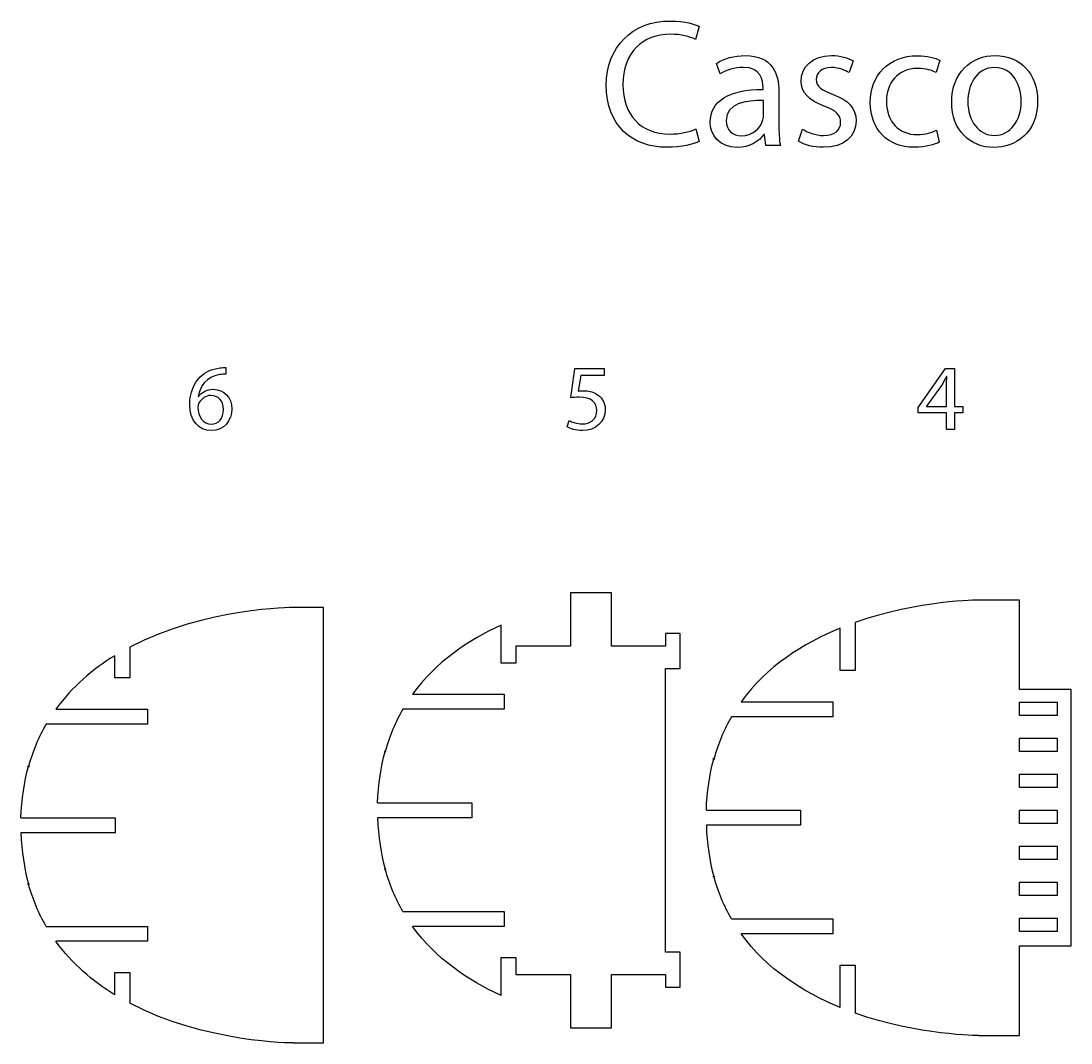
# Model space of a CAD drawing. Header units: centimetres. Extents: x -66 to 291, y -51 to 5.
# Drawn here: x 212.16 to 233.26, y -15.96 to 4.57 of the extents above; entities that cross this region are included whole.
import ezdxf

# ---------------------------------------------------------------- set-up
doc = ezdxf.new("R2010")
doc.units = ezdxf.units.CM
doc.header["$MEASUREMENT"] = 0
doc.layers.add('Capa 1', color=7, linetype='Continuous')

msp = doc.modelspace()

# ---------------------------------------------------------------- linework, layer by layer
at = {"layer": 'Capa 1', "color": 250}
for points, knots in [([(225.72559, 2.40491), (225.5978, 2.34284), (225.40064, 2.30268), (225.20713, 2.30268), (224.60835, 2.30268), (224.26149, 2.6897), (224.26149, 3.29213), (224.26149, 3.93838), (224.64486, 4.30713), (225.22173, 4.30713), (225.4262, 4.30713), (225.5978, 4.26332), (225.71828, 4.2049), (225.71828, 4.2049), (225.79496, 4.46413), (225.79496, 4.46413), (225.71098, 4.50794), (225.51747, 4.57366), (225.21078, 4.57366), (224.4477, 4.57366), (223.92559, 4.05156), (223.92559, 3.28118), (223.92559, 2.47428), (224.4477, 2.03615), (225.14141, 2.03615), (225.4408, 2.03615), (225.67447, 2.09457), (225.79131, 2.15298), (225.79131, 2.15298), (225.72559, 2.40491), (225.72559, 2.40491)], [0, 0, 0, 0, 0.1, 0.1, 0.1, 0.2, 0.2, 0.2, 0.3, 0.3, 0.3, 0.4, 0.4, 0.4, 0.5, 0.5, 0.5, 0.6, 0.6, 0.6, 0.7, 0.7, 0.7, 0.8, 0.8, 0.8, 0.9, 0.9, 0.9, 1, 1, 1, 1]), ([(227.42333, 2.07266), (227.40142, 2.19315), (227.39412, 2.34284), (227.39412, 2.49619), (227.39412, 2.49619), (227.39412, 3.15704), (227.39412, 3.15704), (227.39412, 3.5112), (227.26268, 3.87996), (226.72231, 3.87996), (226.4996, 3.87996), (226.28783, 3.81789), (226.14179, 3.72296), (226.14179, 3.72296), (226.21481, 3.5112), (226.21481, 3.5112), (226.33895, 3.59152), (226.51055, 3.64264), (226.67485, 3.64264), (227.03631, 3.64264), (227.07647, 3.37976), (227.07647, 3.23371), (227.07647, 3.23371), (227.07647, 3.1972), (227.07647, 3.1972), (226.39371, 3.20085), (226.014, 2.96718), (226.014, 2.54), (226.014, 2.28442), (226.19655, 2.0325), (226.55436, 2.0325), (226.80629, 2.0325), (226.99615, 2.15664), (227.09473, 2.29538), (227.09473, 2.29538), (227.10568, 2.29538), (227.10568, 2.29538), (227.10568, 2.29538), (227.13124, 2.07266), (227.13124, 2.07266), (227.13124, 2.07266), (227.42333, 2.07266), (227.42333, 2.07266)], [0, 0, 0, 0, 0.07142857, 0.07142857, 0.07142857, 0.14285714, 0.14285714, 0.14285714, 0.21428571, 0.21428571, 0.21428571, 0.28571429, 0.28571429, 0.28571429, 0.35714286, 0.35714286, 0.35714286, 0.42857143, 0.42857143, 0.42857143, 0.5, 0.5, 0.5, 0.57142857, 0.57142857, 0.57142857, 0.64285714, 0.64285714, 0.64285714, 0.71428571, 0.71428571, 0.71428571, 0.78571429, 0.78571429, 0.78571429, 0.85714286, 0.85714286, 0.85714286, 0.92857143, 0.92857143, 0.92857143, 1, 1, 1, 1]), ([(227.78843, 2.15664), (227.91257, 2.08361), (228.09148, 2.03615), (228.28498, 2.03615), (228.70486, 2.03615), (228.94583, 2.25522), (228.94583, 2.56556), (228.94583, 2.82844), (228.78884, 2.98179), (228.48214, 3.09862), (228.25212, 3.18625), (228.14624, 3.25197), (228.14624, 3.39801), (228.14624, 3.52945), (228.25212, 3.63899), (228.44198, 3.63899), (228.60628, 3.63899), (228.73407, 3.58057), (228.80344, 3.53675), (228.80344, 3.53675), (228.88377, 3.77043), (228.88377, 3.77043), (228.78519, 3.82884), (228.62819, 3.87996), (228.44928, 3.87996), (228.06957, 3.87996), (227.83955, 3.64629), (227.83955, 3.3615), (227.83955, 3.14974), (227.98924, 2.97448), (228.30689, 2.8613), (228.54421, 2.77367), (228.63549, 2.6897), (228.63549, 2.53635), (228.63549, 2.39031), (228.52596, 2.27347), (228.29229, 2.27347), (228.13164, 2.27347), (227.96369, 2.33919), (227.86876, 2.40126), (227.86876, 2.40126), (227.78843, 2.15664), (227.78843, 2.15664)], [0, 0, 0, 0, 0.07142857, 0.07142857, 0.07142857, 0.14285714, 0.14285714, 0.14285714, 0.21428571, 0.21428571, 0.21428571, 0.28571429, 0.28571429, 0.28571429, 0.35714286, 0.35714286, 0.35714286, 0.42857143, 0.42857143, 0.42857143, 0.5, 0.5, 0.5, 0.57142857, 0.57142857, 0.57142857, 0.64285714, 0.64285714, 0.64285714, 0.71428571, 0.71428571, 0.71428571, 0.78571429, 0.78571429, 0.78571429, 0.85714286, 0.85714286, 0.85714286, 0.92857143, 0.92857143, 0.92857143, 1, 1, 1, 1]), ([(230.56328, 2.37935), (230.472, 2.33919), (230.35151, 2.29173), (230.16896, 2.29173), (229.81845, 2.29173), (229.55557, 2.54365), (229.55557, 2.95258), (229.55557, 3.32134), (229.77464, 3.62073), (230.17991, 3.62073), (230.35516, 3.62073), (230.47565, 3.58057), (230.55232, 3.53675), (230.55232, 3.53675), (230.62535, 3.78503), (230.62535, 3.78503), (230.53772, 3.82884), (230.36977, 3.87631), (230.17991, 3.87631), (229.60304, 3.87631), (229.23062, 3.48199), (229.23062, 2.93797), (229.23062, 2.39761), (229.57748, 2.03615), (230.11054, 2.03615), (230.34786, 2.03615), (230.53407, 2.09457), (230.61804, 2.13838), (230.61804, 2.13838), (230.56328, 2.37935), (230.56328, 2.37935)], [0, 0, 0, 0, 0.1, 0.1, 0.1, 0.2, 0.2, 0.2, 0.3, 0.3, 0.3, 0.4, 0.4, 0.4, 0.5, 0.5, 0.5, 0.6, 0.6, 0.6, 0.7, 0.7, 0.7, 0.8, 0.8, 0.8, 0.9, 0.9, 0.9, 1, 1, 1, 1]), ([(231.74259, 3.87996), (231.25334, 3.87996), (230.86632, 3.5331), (230.86632, 2.94162), (230.86632, 2.383), (231.23508, 2.0325), (231.71338, 2.0325), (232.14056, 2.0325), (232.5933, 2.31728), (232.5933, 2.97083), (232.5933, 3.5112), (232.25009, 3.87996), (231.74259, 3.87996)], [0, 0, 0, 0, 0.25, 0.25, 0.25, 0.5, 0.5, 0.5, 0.75, 0.75, 0.75, 1, 1, 1, 1]), ([(231.73529, 3.63899), (232.115, 3.63899), (232.2647, 3.25927), (232.2647, 2.95988), (232.2647, 2.56191), (232.03468, 2.27347), (231.72798, 2.27347), (231.41399, 2.27347), (231.19127, 2.56556), (231.19127, 2.95258), (231.19127, 3.28848), (231.35557, 3.63899), (231.73529, 3.63899)], [0, 0, 0, 0, 0.25, 0.25, 0.25, 0.5, 0.5, 0.5, 0.75, 0.75, 0.75, 1, 1, 1, 1]), ([(227.08377, 2.66779), (227.08377, 2.63493), (227.07647, 2.59842), (227.06552, 2.56556), (227.0144, 2.41586), (226.86836, 2.26982), (226.63834, 2.26982), (226.47404, 2.26982), (226.3353, 2.3684), (226.3353, 2.57651), (226.3353, 2.91972), (226.73327, 2.98179), (227.08377, 2.97448), (227.08377, 2.97448), (227.08377, 2.66779), (227.08377, 2.66779)], [0, 0, 0, 0, 0.2, 0.2, 0.2, 0.4, 0.4, 0.4, 0.6, 0.6, 0.6, 0.8, 0.8, 0.8, 1, 1, 1, 1]), ([(216.27844, -2.3876), (216.2482, -2.3876), (216.20662, -2.38949), (216.15749, -2.39705), (216.00252, -2.41595), (215.86645, -2.47831), (215.76439, -2.57848), (215.64344, -2.69943), (215.55651, -2.89031), (215.55651, -3.13221), (215.55651, -3.4516), (215.72848, -3.65571), (215.99118, -3.65571), (216.24631, -3.65571), (216.39939, -3.44782), (216.39939, -3.22293), (216.39939, -2.98291), (216.24631, -2.82605), (216.02898, -2.82605), (215.8929, -2.82605), (215.79085, -2.89031), (215.73226, -2.96779), (215.73226, -2.96779), (215.7266, -2.96779), (215.7266, -2.96779), (215.75494, -2.76558), (215.8929, -2.5747), (216.15371, -2.53123), (216.20095, -2.52367), (216.24442, -2.52178), (216.27844, -2.52367), (216.27844, -2.52367), (216.27844, -2.3876), (216.27844, -2.3876)], [0, 0, 0, 0, 0.09090909, 0.09090909, 0.09090909, 0.18181818, 0.18181818, 0.18181818, 0.27272727, 0.27272727, 0.27272727, 0.36363636, 0.36363636, 0.36363636, 0.45454545, 0.45454545, 0.45454545, 0.54545455, 0.54545455, 0.54545455, 0.63636364, 0.63636364, 0.63636364, 0.72727273, 0.72727273, 0.72727273, 0.81818182, 0.81818182, 0.81818182, 0.90909091, 0.90909091, 0.90909091, 1, 1, 1, 1]), ([(223.88004, -2.4065), (223.88004, -2.4065), (223.29229, -2.4065), (223.29229, -2.4065), (223.29229, -2.4065), (223.21291, -2.99614), (223.21291, -2.99614), (223.25827, -2.99047), (223.31307, -2.98291), (223.383, -2.98291), (223.62868, -2.98291), (223.73452, -3.0963), (223.73641, -3.25505), (223.73641, -3.41947), (223.60223, -3.52153), (223.44537, -3.52153), (223.33386, -3.52153), (223.2337, -3.48373), (223.18267, -3.45349), (223.18267, -3.45349), (223.14109, -3.58011), (223.14109, -3.58011), (223.19968, -3.61791), (223.31307, -3.65571), (223.44726, -3.65571), (223.71373, -3.65571), (223.90461, -3.47617), (223.90461, -3.23616), (223.90461, -3.08119), (223.82523, -2.97535), (223.72885, -2.92055), (223.65325, -2.87519), (223.55876, -2.8544), (223.46426, -2.8544), (223.41891, -2.8544), (223.39245, -2.85818), (223.3641, -2.86196), (223.3641, -2.86196), (223.41135, -2.54635), (223.41135, -2.54635), (223.41135, -2.54635), (223.88004, -2.54635), (223.88004, -2.54635), (223.88004, -2.54635), (223.88004, -2.4065), (223.88004, -2.4065)], [0, 0, 0, 0, 0.06666667, 0.06666667, 0.06666667, 0.13333333, 0.13333333, 0.13333333, 0.2, 0.2, 0.2, 0.26666667, 0.26666667, 0.26666667, 0.33333333, 0.33333333, 0.33333333, 0.4, 0.4, 0.4, 0.46666667, 0.46666667, 0.46666667, 0.53333333, 0.53333333, 0.53333333, 0.6, 0.6, 0.6, 0.66666667, 0.66666667, 0.66666667, 0.73333333, 0.73333333, 0.73333333, 0.8, 0.8, 0.8, 0.86666667, 0.86666667, 0.86666667, 0.93333333, 0.93333333, 0.93333333, 1, 1, 1, 1]), ([(230.92083, -3.63492), (230.92083, -3.63492), (230.92083, -3.30041), (230.92083, -3.30041), (230.92083, -3.30041), (231.09281, -3.30041), (231.09281, -3.30041), (231.09281, -3.30041), (231.09281, -3.17001), (231.09281, -3.17001), (231.09281, -3.17001), (230.92083, -3.17001), (230.92083, -3.17001), (230.92083, -3.17001), (230.92083, -2.4065), (230.92083, -2.4065), (230.92083, -2.4065), (230.74129, -2.4065), (230.74129, -2.4065), (230.74129, -2.4065), (230.19323, -3.1908), (230.19323, -3.1908), (230.19323, -3.1908), (230.19323, -3.30041), (230.19323, -3.30041), (230.19323, -3.30041), (230.76397, -3.30041), (230.76397, -3.30041), (230.76397, -3.30041), (230.76397, -3.63492), (230.76397, -3.63492), (230.76397, -3.63492), (230.92083, -3.63492), (230.92083, -3.63492)], [0, 0, 0, 0, 0.09090909, 0.09090909, 0.09090909, 0.18181818, 0.18181818, 0.18181818, 0.27272727, 0.27272727, 0.27272727, 0.36363636, 0.36363636, 0.36363636, 0.45454545, 0.45454545, 0.45454545, 0.54545455, 0.54545455, 0.54545455, 0.63636364, 0.63636364, 0.63636364, 0.72727273, 0.72727273, 0.72727273, 0.81818182, 0.81818182, 0.81818182, 0.90909091, 0.90909091, 0.90909091, 1, 1, 1, 1]), ([(230.36143, -3.17001), (230.36143, -3.17001), (230.36143, -3.16623), (230.36143, -3.16623), (230.36143, -3.16623), (230.66192, -2.74857), (230.66192, -2.74857), (230.69594, -2.69187), (230.72617, -2.63895), (230.76397, -2.56714), (230.76397, -2.56714), (230.76964, -2.56714), (230.76964, -2.56714), (230.76586, -2.63139), (230.76397, -2.69565), (230.76397, -2.75991), (230.76397, -2.75991), (230.76397, -3.17001), (230.76397, -3.17001), (230.76397, -3.17001), (230.36143, -3.17001), (230.36143, -3.17001)], [0, 0, 0, 0, 0.14285714, 0.14285714, 0.14285714, 0.28571429, 0.28571429, 0.28571429, 0.42857143, 0.42857143, 0.42857143, 0.57142857, 0.57142857, 0.57142857, 0.71428571, 0.71428571, 0.71428571, 0.85714286, 0.85714286, 0.85714286, 1, 1, 1, 1]), ([(215.99118, -3.5272), (215.81731, -3.5272), (215.72471, -3.3779), (215.72093, -3.17568), (215.72093, -3.14544), (215.72848, -3.12087), (215.73982, -3.10197), (215.78518, -3.01315), (215.87779, -2.95078), (215.97795, -2.95078), (216.13103, -2.95078), (216.23119, -3.05662), (216.23119, -3.23238), (216.23119, -3.40813), (216.13481, -3.5272), (215.99118, -3.5272)], [0, 0, 0, 0, 0.2, 0.2, 0.2, 0.4, 0.4, 0.4, 0.6, 0.6, 0.6, 0.8, 0.8, 0.8, 1, 1, 1, 1]), ([(219.48282, -10.10229), (219.48282, -10.10229), (219.49532, -10.10229), (219.49532, -10.10229), (219.49532, -10.0954), (219.4897, -10.08979), (219.48282, -10.08979), (219.47594, -10.08979), (219.47032, -10.0954), (219.47032, -10.10229), (219.47032, -10.10917), (219.47594, -10.11479), (219.48282, -10.11479), (219.4897, -10.11479), (219.49532, -10.10917), (219.49532, -10.10229), (219.49532, -10.10229), (219.48282, -10.10229), (219.48282, -10.10229)], [0, 0, 0, 0, 0.16666667, 0.16666667, 0.16666667, 0.33333333, 0.33333333, 0.33333333, 0.5, 0.5, 0.5, 0.66666667, 0.66666667, 0.66666667, 0.83333333, 0.83333333, 0.83333333, 1, 1, 1, 1]), ([(226.08734, -10.2523), (226.08734, -10.2523), (226.09984, -10.2523), (226.09984, -10.2523), (226.09984, -10.24541), (226.09422, -10.2398), (226.08734, -10.2398), (226.08046, -10.2398), (226.07484, -10.24541), (226.07484, -10.2523), (226.07484, -10.25918), (226.08046, -10.2648), (226.08734, -10.2648), (226.09422, -10.2648), (226.09984, -10.25918), (226.09984, -10.2523), (226.09984, -10.2523), (226.08734, -10.2523), (226.08734, -10.2523)], [0, 0, 0, 0, 0.16666667, 0.16666667, 0.16666667, 0.33333333, 0.33333333, 0.33333333, 0.5, 0.5, 0.5, 0.66666667, 0.66666667, 0.66666667, 0.83333333, 0.83333333, 0.83333333, 1, 1, 1, 1]), ([(212.31574, -10.40231), (212.31574, -10.40231), (212.32824, -10.40231), (212.32824, -10.40231), (212.32824, -10.39542), (212.32262, -10.38981), (212.31574, -10.38981), (212.30886, -10.38981), (212.30324, -10.39542), (212.30324, -10.40231), (212.30324, -10.40919), (212.30886, -10.41481), (212.31574, -10.41481), (212.32262, -10.41481), (212.32824, -10.40919), (212.32824, -10.40231), (212.32824, -10.40231), (212.31574, -10.40231), (212.31574, -10.40231)], [0, 0, 0, 0, 0.16666667, 0.16666667, 0.16666667, 0.33333333, 0.33333333, 0.33333333, 0.5, 0.5, 0.5, 0.66666667, 0.66666667, 0.66666667, 0.83333333, 0.83333333, 0.83333333, 1, 1, 1, 1]), ([(219.48282, -12.46696), (219.48282, -12.46696), (219.49532, -12.46696), (219.49532, -12.46696), (219.49532, -12.46007), (219.4897, -12.45446), (219.48282, -12.45446), (219.47594, -12.45446), (219.47032, -12.46007), (219.47032, -12.46696), (219.47032, -12.47384), (219.47594, -12.47946), (219.48282, -12.47946), (219.4897, -12.47946), (219.49532, -12.47384), (219.49532, -12.46696), (219.49532, -12.46696), (219.48282, -12.46696), (219.48282, -12.46696)], [0, 0, 0, 0, 0.16666667, 0.16666667, 0.16666667, 0.33333333, 0.33333333, 0.33333333, 0.5, 0.5, 0.5, 0.66666667, 0.66666667, 0.66666667, 0.83333333, 0.83333333, 0.83333333, 1, 1, 1, 1]), ([(226.08734, -12.61697), (226.08734, -12.61697), (226.09984, -12.61697), (226.09984, -12.61697), (226.09984, -12.61008), (226.09422, -12.60447), (226.08734, -12.60447), (226.08046, -12.60447), (226.07484, -12.61008), (226.07484, -12.61697), (226.07484, -12.62385), (226.08046, -12.62947), (226.08734, -12.62947), (226.09422, -12.62947), (226.09984, -12.62385), (226.09984, -12.61697), (226.09984, -12.61697), (226.08734, -12.61697), (226.08734, -12.61697)], [0, 0, 0, 0, 0.16666667, 0.16666667, 0.16666667, 0.33333333, 0.33333333, 0.33333333, 0.5, 0.5, 0.5, 0.66666667, 0.66666667, 0.66666667, 0.83333333, 0.83333333, 0.83333333, 1, 1, 1, 1]), ([(212.31574, -12.76699), (212.31574, -12.76699), (212.32824, -12.76699), (212.32824, -12.76699), (212.32824, -12.7601), (212.32262, -12.75449), (212.31574, -12.75449), (212.30886, -12.75449), (212.30324, -12.7601), (212.30324, -12.76699), (212.30324, -12.77387), (212.30886, -12.77949), (212.31574, -12.77949), (212.32262, -12.77949), (212.32824, -12.77387), (212.32824, -12.76699), (212.32824, -12.76699), (212.31574, -12.76699), (212.31574, -12.76699)], [0, 0, 0, 0, 0.16666667, 0.16666667, 0.16666667, 0.33333333, 0.33333333, 0.33333333, 0.5, 0.5, 0.5, 0.66666667, 0.66666667, 0.66666667, 0.83333333, 0.83333333, 0.83333333, 1, 1, 1, 1])]:
    msp.add_open_spline(points, degree=3, knots=knots, dxfattribs=at)
at = {"layer": 'Capa 1', "color": 250, "lineweight": 25}
for points in [[(224.03194, -6.91302), (224.03194, -6.91302), (223.20394, -6.91302), (223.20394, -6.91302)], [(223.20394, -6.91302), (223.20394, -6.91302), (223.20394, -7.98699), (223.20394, -7.98699)], [(224.03194, -7.98699), (224.03194, -7.98699), (224.03194, -6.91302), (224.03194, -6.91302)], [(231.40601, -7.05987), (231.40601, -7.05987), (230.20298, -7.05987), (228.92445, -7.51162)], [(232.22671, -7.05987), (232.22671, -7.05987), (231.40601, -7.05987), (231.40601, -7.05987)], [(232.22671, -8.8598), (232.22671, -8.8598), (232.22671, -7.05987), (232.22671, -7.05987)], [(217.63442, -7.20989), (217.63442, -7.20989), (215.8737, -7.20989), (214.35164, -8.00818)], [(218.24324, -7.20989), (218.24324, -7.20989), (217.63442, -7.20989), (217.63442, -7.20989)], [(218.24324, -15.95942), (218.24324, -15.95942), (218.24324, -7.20989), (218.24324, -7.20989)], [(221.81095, -7.56593), (221.14368, -7.8679), (220.49832, -8.30918), (220.03075, -8.95356)], [(221.81095, -8.32525), (221.81095, -8.32525), (221.81095, -7.56593), (221.81095, -7.56593)], [(228.92445, -7.51162), (228.92445, -7.51162), (228.92445, -8.47527), (228.92445, -8.47527)], [(225.41275, -7.73226), (225.41275, -7.73226), (225.11564, -7.73226), (225.11564, -7.73226)], [(225.11564, -7.73226), (225.11564, -7.73226), (225.11564, -7.98699), (225.11564, -7.98699)], [(225.41275, -8.4324), (225.41275, -8.4324), (225.41275, -7.73226), (225.41275, -7.73226)], [(228.62491, -7.62583), (227.88458, -7.92805), (227.14912, -8.39198), (226.63527, -9.10357)], [(228.62491, -8.47527), (228.62491, -8.47527), (228.62491, -7.62583), (228.62491, -7.62583)], [(214.35164, -8.00818), (214.35164, -8.00818), (214.35164, -8.62528), (214.35164, -8.62528)], [(223.20394, -7.98699), (223.20394, -7.98699), (222.11049, -7.98699), (222.11049, -7.98699)], [(222.11049, -7.98699), (222.11049, -7.98699), (222.11049, -8.32525), (222.11049, -8.32525)], [(225.11564, -7.98699), (225.11564, -7.98699), (224.03194, -7.98699), (224.03194, -7.98699)], [(214.04966, -8.17792), (213.604, -8.45164), (213.19, -8.80306), (212.86367, -9.25359)], [(214.04966, -8.62528), (214.04966, -8.62528), (214.04966, -8.17792), (214.04966, -8.17792)], [(222.11049, -8.32525), (222.11049, -8.32525), (221.81095, -8.32525), (221.81095, -8.32525)], [(225.11321, -14.13708), (225.11321, -14.13708), (225.11321, -8.4324), (225.11321, -8.4324)], [(225.11321, -8.4324), (225.11321, -8.4324), (225.41275, -8.4324), (225.41275, -8.4324)], [(214.35164, -8.62528), (214.35164, -8.62528), (214.04966, -8.62528), (214.04966, -8.62528)], [(228.92445, -8.47527), (228.92445, -8.47527), (228.62491, -8.47527), (228.62491, -8.47527)], [(233.26414, -8.8598), (233.26414, -8.8598), (232.22671, -8.8598), (232.22671, -8.8598)], [(233.26414, -14.00947), (233.26414, -14.00947), (233.26414, -8.8598), (233.26414, -8.8598)], [(220.03075, -8.95356), (220.03075, -8.95356), (221.87183, -8.95356), (221.87183, -8.95356)], [(221.87183, -8.95356), (221.87183, -8.95356), (221.87183, -9.25359), (221.87183, -9.25359)], [(212.86367, -9.25359), (212.86367, -9.25359), (214.70476, -9.25359), (214.70476, -9.25359)], [(214.70476, -9.25359), (214.70476, -9.25359), (214.70476, -9.55337), (214.70476, -9.55337)], [(219.83836, -9.25359), (219.68981, -9.50783), (219.57048, -9.78984), (219.48281, -10.10229)], [(221.87183, -9.25359), (221.87183, -9.25359), (219.83836, -9.25359), (219.83836, -9.25359)], [(226.63527, -9.10357), (226.63527, -9.10357), (228.47635, -9.10357), (228.47635, -9.10357)], [(228.47635, -9.10357), (228.47635, -9.10357), (228.47635, -9.4036), (228.47635, -9.4036)], [(226.44044, -9.4036), (226.29433, -9.65784), (226.175, -9.93985), (226.08733, -10.2523)], [(228.47635, -9.4036), (228.47635, -9.4036), (226.44044, -9.4036), (226.44044, -9.4036)], [(212.66885, -9.55337), (212.52273, -9.80786), (212.40097, -10.08987), (212.31573, -10.40231)], [(214.70476, -9.55337), (214.70476, -9.55337), (212.66885, -9.55337), (212.66885, -9.55337)], [(219.33182, -11.13461), (219.34399, -10.75787), (219.39513, -10.41473), (219.48281, -10.10229)], [(225.93634, -11.28462), (225.94852, -10.90788), (225.99966, -10.56475), (226.08733, -10.2523)], [(212.16474, -11.43464), (212.17692, -11.0579), (212.22806, -10.71476), (212.31573, -10.40231)], [(219.33182, -11.13461), (219.33182, -11.13461), (221.22648, -11.13461), (221.22648, -11.13461)], [(221.22648, -11.13461), (221.22648, -11.13461), (221.22648, -11.43464), (221.22648, -11.43464)], [(225.93634, -11.28462), (225.93634, -11.28462), (227.831, -11.28462), (227.831, -11.28462)], [(227.831, -11.28462), (227.831, -11.28462), (227.831, -11.58465), (227.831, -11.58465)], [(212.16474, -11.43464), (212.16474, -11.43464), (214.0594, -11.43464), (214.0594, -11.43464)], [(214.0594, -11.43464), (214.0594, -11.43464), (214.0594, -11.73466), (214.0594, -11.73466)], [(221.22648, -11.43464), (221.22648, -11.43464), (219.33182, -11.43464), (219.33182, -11.43464)], [(219.33182, -11.43464), (219.34399, -11.81138), (219.39513, -12.15451), (219.48281, -12.46696)], [(227.831, -11.58465), (227.831, -11.58465), (225.93634, -11.58465), (225.93634, -11.58465)], [(225.93634, -11.58465), (225.94852, -11.96139), (225.99966, -12.30452), (226.08733, -12.61697)], [(214.0594, -11.73466), (214.0594, -11.73466), (212.16474, -11.73466), (212.16474, -11.73466)], [(212.16474, -11.73466), (212.17692, -12.1114), (212.22806, -12.45454), (212.31573, -12.76699)], [(219.83836, -13.3159), (219.68981, -13.06141), (219.57048, -12.77965), (219.48281, -12.46696)], [(226.44044, -13.46592), (226.29433, -13.21143), (226.175, -12.92966), (226.08733, -12.61697)], [(212.66885, -13.61593), (212.52273, -13.36144), (212.40097, -13.07968), (212.31573, -12.76699)], [(219.83836, -13.3159), (219.83836, -13.3159), (221.87183, -13.3159), (221.87183, -13.3159)], [(221.87183, -13.3159), (221.87183, -13.3159), (221.87183, -13.61593), (221.87183, -13.61593)], [(226.44044, -13.46592), (226.44044, -13.46592), (228.47635, -13.46592), (228.47635, -13.46592)], [(228.47635, -13.46592), (228.47635, -13.46592), (228.47635, -13.76594), (228.47635, -13.76594)], [(212.66885, -13.61593), (212.66885, -13.61593), (214.70476, -13.61593), (214.70476, -13.61593)], [(214.70476, -13.61593), (214.70476, -13.61593), (214.70476, -13.91596), (214.70476, -13.91596)], [(221.87183, -13.61593), (221.87183, -13.61593), (220.03075, -13.61593), (220.03075, -13.61593)], [(221.81095, -15.00356), (221.14368, -14.70134), (220.49832, -14.26031), (220.03075, -13.61593)], [(214.70476, -13.91596), (214.70476, -13.91596), (212.86367, -13.91596), (212.86367, -13.91596)], [(214.04966, -14.99139), (213.604, -14.71766), (213.19, -14.36649), (212.86367, -13.91596)], [(228.47635, -13.76594), (228.47635, -13.76594), (226.63527, -13.76594), (226.63527, -13.76594)], [(228.62491, -15.24368), (227.88458, -14.94146), (227.14912, -14.47754), (226.63527, -13.76594)], [(232.22671, -15.8094), (232.22671, -15.8094), (232.22671, -14.00947), (232.22671, -14.00947)], [(232.22671, -14.00947), (232.22671, -14.00947), (233.26414, -14.00947), (233.26414, -14.00947)], [(221.81095, -15.00356), (221.81095, -15.00356), (221.81095, -14.24399), (221.81095, -14.24399)], [(221.81095, -14.24399), (221.81095, -14.24399), (222.11049, -14.24399), (222.11049, -14.24399)], [(222.11049, -14.24399), (222.11049, -14.24399), (222.11049, -14.58226), (222.11049, -14.58226)], [(225.41275, -14.13708), (225.41275, -14.13708), (225.11321, -14.13708), (225.11321, -14.13708)], [(225.41275, -14.83699), (225.41275, -14.83699), (225.41275, -14.13708), (225.41275, -14.13708)], [(214.04966, -14.99139), (214.04966, -14.99139), (214.04966, -14.54402), (214.04966, -14.54402)], [(214.04966, -14.54402), (214.04966, -14.54402), (214.35164, -14.54402), (214.35164, -14.54402)], [(214.35164, -14.54402), (214.35164, -14.54402), (214.35164, -15.16137), (214.35164, -15.16137)], [(228.62491, -15.24368), (228.62491, -15.24368), (228.62491, -14.39401), (228.62491, -14.39401)], [(228.62491, -14.39401), (228.62491, -14.39401), (228.92445, -14.39401), (228.92445, -14.39401)], [(228.92445, -14.39401), (228.92445, -14.39401), (228.92445, -15.35765), (228.92445, -15.35765)], [(222.11049, -14.58226), (222.11049, -14.58226), (223.20394, -14.58226), (223.20394, -14.58226)], [(223.20394, -14.58226), (223.20394, -14.58226), (223.20394, -15.65622), (223.20394, -15.65622)], [(224.03194, -15.65622), (224.03194, -15.65622), (224.03194, -14.58226), (224.03194, -14.58226)], [(224.03194, -14.58226), (224.03194, -14.58226), (225.11564, -14.58226), (225.11564, -14.58226)], [(225.11564, -14.58226), (225.11564, -14.58226), (225.11564, -14.83699), (225.11564, -14.83699)], [(225.11564, -14.83699), (225.11564, -14.83699), (225.41275, -14.83699), (225.41275, -14.83699)], [(217.63442, -15.95942), (217.63442, -15.95942), (215.8737, -15.95942), (214.35164, -15.16137)], [(231.40601, -15.8094), (231.40601, -15.8094), (230.20298, -15.8094), (228.92445, -15.35765)], [(223.20394, -15.65622), (223.20394, -15.65622), (224.03194, -15.65622), (224.03194, -15.65622)], [(231.40601, -15.8094), (231.40601, -15.8094), (232.22671, -15.8094), (232.22671, -15.8094)], [(217.63442, -15.95942), (217.63442, -15.95942), (218.24324, -15.95942), (218.24324, -15.95942)]]:
    msp.add_open_spline(points, degree=3, dxfattribs=at)
for points in [[(232.23158, -9.38241), (232.23158, -9.38241), (232.98785, -9.38241), (232.98785, -9.38241), (232.98785, -9.38241), (232.98785, -9.10968), (232.98785, -9.10968), (232.98785, -9.10968), (232.23158, -9.10968), (232.23158, -9.10968), (232.23158, -9.10968), (232.23158, -9.38241), (232.23158, -9.38241)], [(232.23158, -10.10545), (232.23158, -10.10545), (232.98785, -10.10545), (232.98785, -10.10545), (232.98785, -10.10545), (232.98785, -9.83272), (232.98785, -9.83272), (232.98785, -9.83272), (232.23158, -9.83272), (232.23158, -9.83272), (232.23158, -9.83272), (232.23158, -10.10545), (232.23158, -10.10545)], [(232.23158, -10.82873), (232.23158, -10.82873), (232.98785, -10.82873), (232.98785, -10.82873), (232.98785, -10.82873), (232.98785, -10.556), (232.98785, -10.556), (232.98785, -10.556), (232.23158, -10.556), (232.23158, -10.556), (232.23158, -10.556), (232.23158, -10.82873), (232.23158, -10.82873)], [(232.23158, -11.55202), (232.23158, -11.55202), (232.98785, -11.55202), (232.98785, -11.55202), (232.98785, -11.55202), (232.98785, -11.27919), (232.98785, -11.27919), (232.98785, -11.27919), (232.23158, -11.27919), (232.23158, -11.27919), (232.23158, -11.27919), (232.23158, -11.55202), (232.23158, -11.55202)], [(232.23158, -12.27506), (232.23158, -12.27506), (232.98785, -12.27506), (232.98785, -12.27506), (232.98785, -12.27506), (232.98785, -12.00232), (232.98785, -12.00232), (232.98785, -12.00232), (232.23158, -12.00232), (232.23158, -12.00232), (232.23158, -12.00232), (232.23158, -12.27506), (232.23158, -12.27506)], [(232.23158, -12.99834), (232.23158, -12.99834), (232.98785, -12.99834), (232.98785, -12.99834), (232.98785, -12.99834), (232.98785, -12.72561), (232.98785, -12.72561), (232.98785, -12.72561), (232.23158, -12.72561), (232.23158, -12.72561), (232.23158, -12.72561), (232.23158, -12.99834), (232.23158, -12.99834)], [(232.23158, -13.72162), (232.23158, -13.72162), (232.98785, -13.72162), (232.98785, -13.72162), (232.98785, -13.72162), (232.98785, -13.44889), (232.98785, -13.44889), (232.98785, -13.44889), (232.23158, -13.44889), (232.23158, -13.44889), (232.23158, -13.44889), (232.23158, -13.72162), (232.23158, -13.72162)]]:
    msp.add_open_spline(points, degree=3, knots=[0, 0, 0, 0, 0.25, 0.25, 0.25, 0.5, 0.5, 0.5, 0.75, 0.75, 0.75, 1, 1, 1, 1], dxfattribs=at)

doc.saveas('drawing.dxf')
